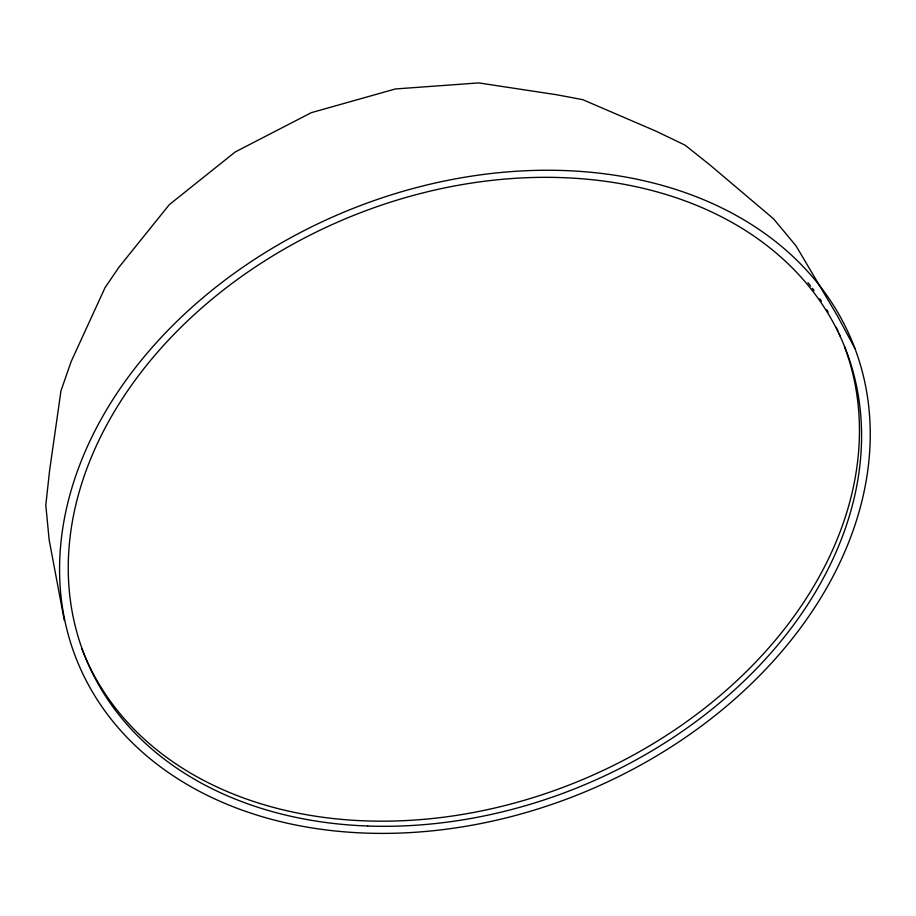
<?xml version="1.0" encoding="UTF-8"?>
<svg xmlns="http://www.w3.org/2000/svg" width="916" height="916" viewBox="0 0 916 916"><rect width="100%" height="100%" fill="white"/><g stroke="black" fill="none" stroke-linecap="round" stroke-linejoin="round"><path stroke-width="1.37" d="M854.891 348.378A419.15 313.925 -22.6 0 0 174.246 323.978A419.15 313.925 -22.6 0 0 365.587 833.091A419.15 313.925 -22.6 0 0 854.891 348.378L837.625 316.226L796.107 245.98L773.528 218.809L710.163 165.143L685.065 145.152L656.2 131.263L582.713 99.649L556.745 94.76L478.736 82.909L395.357 88.967L311.325 112.668L235.194 151.976L169.334 204.634L119.183 266.911L105.077 287.578L71.219 361.408L61.006 390.674L49.624 470.332L45.8 505.128L49.155 539.868L64.326 620.476M844.438 346.534A410.196 307.226 -22.6 0 1 571.744 784.004A410.196 307.226 -22.6 0 1 81.604 648.15M807.992 282.689A410.196 307.226 -22.6 0 1 810.637 286.055M812.366 288.334A410.196 307.226 -22.6 0 1 814.072 290.624M819.82 298.799A410.196 307.226 -22.6 0 1 821.4 301.181M826.69 309.654A410.196 307.226 -22.6 0 1 828.133 312.116M836.125 327.161A410.196 307.226 -22.6 0 1 837.934 330.997M839.102 333.561A410.196 307.226 -22.6 0 1 840.235 336.138M367.705 826.014A410.196 307.226 -22.6 0 0 846.567 351.664A410.196 307.226 -22.6 0 0 180.452 327.779A410.196 307.226 -22.6 0 0 367.705 826.014"/></g></svg>
